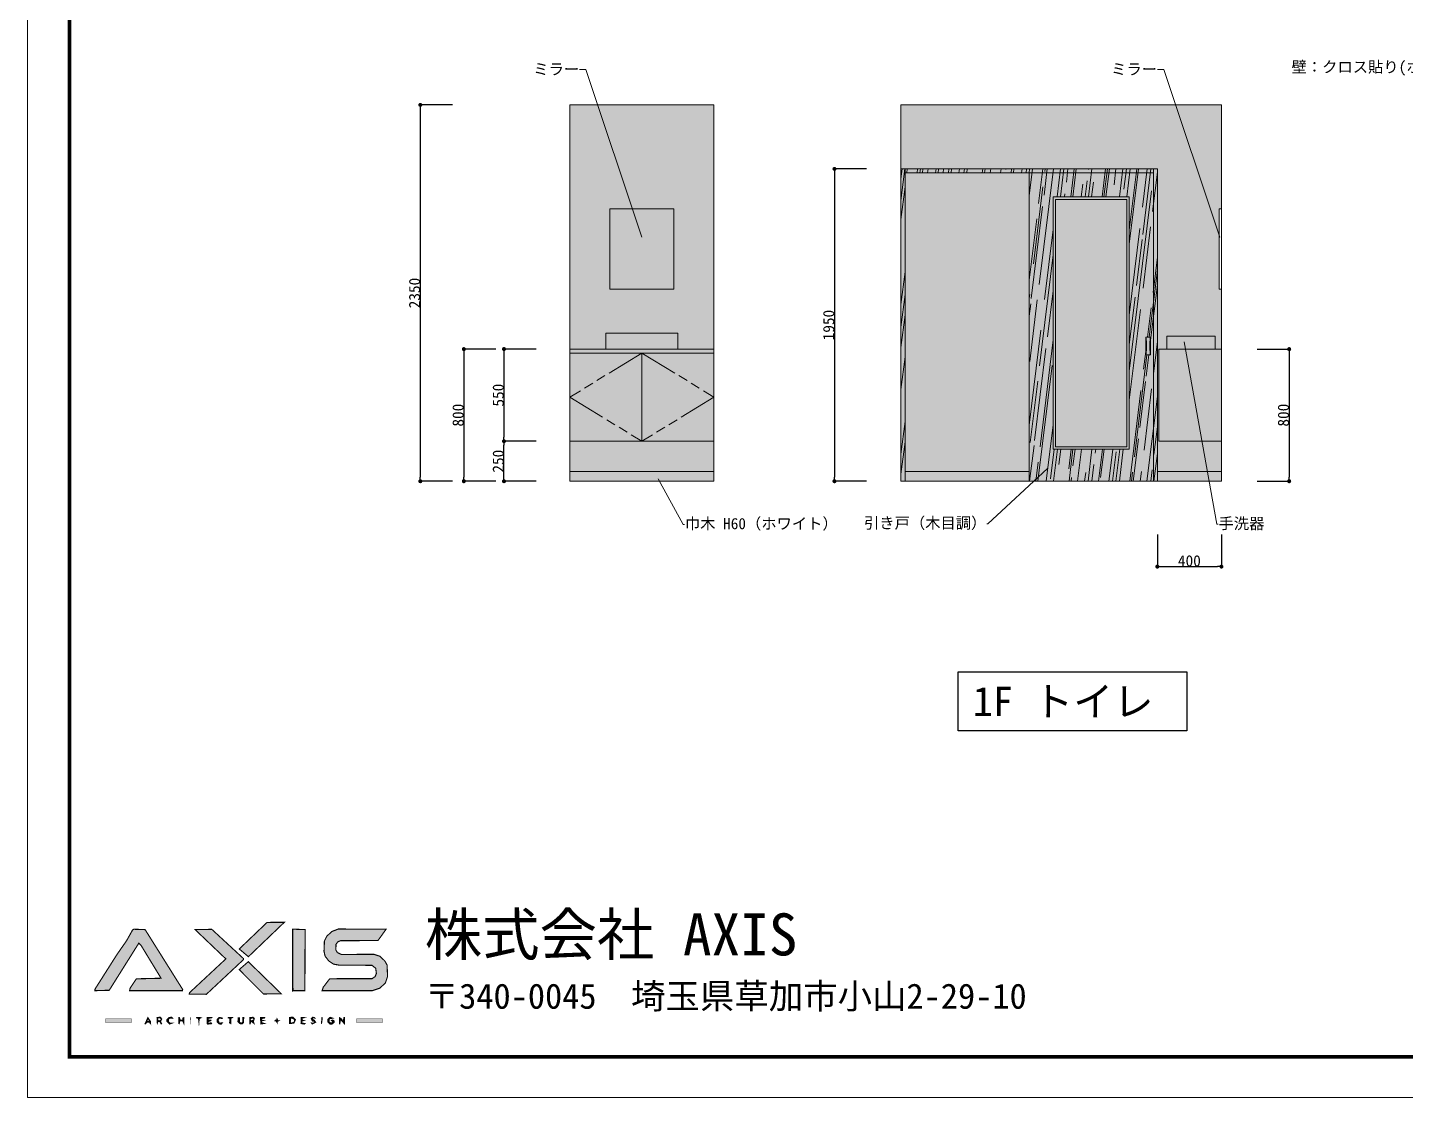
# Model space of a CAD drawing. Header units: millimetres. Extents: x -63086 to 83971, y -129912 to 13382.
# Drawn here: x 13391 to 21991, y -72671 to -65990 of the extents above; entities that cross this region are included whole.
import ezdxf
from ezdxf import colors
from ezdxf.entities.mleader import LeaderData, LeaderLine
from ezdxf.math import Vec2, Vec3

# ---------------------------------------------------------------- set-up
doc = ezdxf.new("R2010")
doc.units = ezdxf.units.MM
doc.linetypes.add('ACAD_ISO09W100', pattern=[45, 24, -3, 6, -3, 6, -3])
doc.layers.get('0').update_dxf_attribs({"lineweight": 0})
for name, color, linetype, lineweight in [('002寸法', 7, 'Continuous', 0), ('01用紙枠', 7, 'Continuous', 5), ('展開', 7, 'Continuous', 9), ('展開建具用', 250, 'Continuous', 9)]:
    doc.layers.add(name, color=color, linetype=linetype, lineweight=lineweight)
doc.layers.add('LOGO_DARK', color=7, linetype='Continuous', true_color=0x131b00)
doc.layers.add('LOGO_ORANGE', color=7, linetype='Continuous', true_color=0xdc6700)
doc.layers.add('文字', color=7, linetype='Continuous')
doc.styles.get("Standard").update_dxf_attribs({"font": 'MS Mincho.ttf'})
doc.styles.add('小岩', font='MS Mincho.ttf', dxfattribs={"height": 150})
doc.dimstyles.new('寸法', dxfattribs={"dimtxt": 70, "dimasz": 25, "dimexe": 1.5, "dimexo": 200, "dimtad": 1, "dimdec": 0, "dimtxsty": 'Standard', "dimblk": 'DOT', "dimcen": 2.5, "dimadec": 0, "dimazin": 0, "dimtfac": 1, "dimtdec": 0, "dimtmove": 0, "dimatfit": 3, "dimfxl": 200, "dimfxlon": 1, "dimarcsym": 0})

# ---------------------------------------------------------------- blocks, each defined once
blk = doc.blocks.new('_Dot')
at = {"color": 0, "linetype": 'ByBlock', "lineweight": -2}
blk.add_line((-0.5, 0), (-1, 0), dxfattribs=at)
at = {"color": 0, "linetype": 'ByBlock', "const_width": 0.5}
blk.add_lwpolyline([(-0.25, 0, 1), (0.25, 0, 1)], format="xyb", close=True, dxfattribs=at)
blk = doc.blocks.new('*D551')
at = {"layer": '002寸法', "color": 0, "lineweight": -2, "ltscale": 10, "transparency": 16777216}
for p, q in [((21064.9, -67998), (21266.4, -67998)), ((21264.9, -68023), (21264.9, -68798)), ((21064.9, -68823), (21266.4, -68823))]:
    blk.add_line(p, q, dxfattribs=at)
at = {"layer": 'Defpoints', "color": 0, "ltscale": 10, "transparency": 16777216}
for p in [(20842.1, -67998), (20842.1, -68823), (21264.9, -68823)]:
    blk.add_point(p, dxfattribs=at)
at = {"layer": '002寸法', "color": 0, "lineweight": -2, "ltscale": 10, "transparency": 16777216, "xscale": 25, "yscale": 25, "zscale": 25}
for p, rotation in [((21264.9, -67998), 90), ((21264.9, -68823), 270)]:
    blk.add_blockref('_Dot', p, dxfattribs=dict(at, rotation=rotation))
at = {"layer": '002寸法', "color": 0, "ltscale": 10, "transparency": 16777216, "insert": (21229.2, -68410.5), "char_height": 70, "attachment_point": 5, "rotation": 90}
blk.add_mtext('800', dxfattribs=at)
blk = doc.blocks.new('*D552')
at = {"layer": '002寸法', "color": 0, "lineweight": -2, "ltscale": 10, "transparency": 16777216}
for p, q in [((18626.8, -66873), (18425.3, -66873)), ((18426.8, -66898), (18426.8, -68798)), ((18626.8, -68823), (18425.3, -68823))]:
    blk.add_line(p, q, dxfattribs=at)
at = {"layer": 'Defpoints', "color": 0, "ltscale": 10, "transparency": 16777216}
for p in [(18842.1, -66873), (18426.8, -68823), (18867.1, -68823)]:
    blk.add_point(p, dxfattribs=at)
at = {"layer": '002寸法', "color": 0, "lineweight": -2, "ltscale": 10, "transparency": 16777216, "xscale": 25, "yscale": 25, "zscale": 25}
for p, rotation in [((18426.8, -66873), 90), ((18426.8, -68823), 270)]:
    blk.add_blockref('_Dot', p, dxfattribs=dict(at, rotation=rotation))
at = {"layer": '002寸法', "color": 0, "ltscale": 10, "transparency": 16777216, "insert": (18391.2, -67848), "char_height": 70, "attachment_point": 5, "rotation": 90}
blk.add_mtext('1950', dxfattribs=at)
blk = doc.blocks.new('*D553')
at = {"layer": '002寸法', "color": 0, "lineweight": -2, "ltscale": 10, "transparency": 16777216}
for p, q in [((16042, -66473), (15840.5, -66473)), ((15842, -66498), (15842, -68798)), ((16042, -68823), (15840.5, -68823))]:
    blk.add_line(p, q, dxfattribs=at)
at = {"layer": 'Defpoints', "color": 0, "ltscale": 10, "transparency": 16777216}
for p in [(16690.4, -66473), (15842, -68823), (16690.4, -68823)]:
    blk.add_point(p, dxfattribs=at)
at = {"layer": '002寸法', "color": 0, "lineweight": -2, "ltscale": 10, "transparency": 16777216, "xscale": 25, "yscale": 25, "zscale": 25}
for p, rotation in [((15842, -66473), 90), ((15842, -68823), 270)]:
    blk.add_blockref('_Dot', p, dxfattribs=dict(at, rotation=rotation))
at = {"layer": '002寸法', "color": 0, "ltscale": 10, "transparency": 16777216, "insert": (15806.4, -67648), "char_height": 70, "attachment_point": 5, "rotation": 90}
blk.add_mtext('2350', dxfattribs=at)
blk = doc.blocks.new('*D554')
at = {"layer": '002寸法', "color": 0, "lineweight": -2, "ltscale": 10, "transparency": 16777216}
for p, q in [((16564.2, -67998), (16362.7, -67998)), ((16364.2, -68023), (16364.2, -68548)), ((16564.2, -68573), (16362.7, -68573))]:
    blk.add_line(p, q, dxfattribs=at)
at = {"layer": 'Defpoints', "color": 0, "ltscale": 10, "transparency": 16777216}
for p in [(16775, -67998), (16364.2, -68573), (16775, -68573)]:
    blk.add_point(p, dxfattribs=at)
at = {"layer": '002寸法', "color": 0, "lineweight": -2, "ltscale": 10, "transparency": 16777216, "xscale": 25, "yscale": 25, "zscale": 25}
for p, rotation in [((16364.2, -67998), 90), ((16364.2, -68573), 270)]:
    blk.add_blockref('_Dot', p, dxfattribs=dict(at, rotation=rotation))
at = {"layer": '002寸法', "color": 0, "ltscale": 10, "transparency": 16777216, "insert": (16328.6, -68285.5), "char_height": 70, "attachment_point": 5, "rotation": 90}
blk.add_mtext('550', dxfattribs=at)
blk = doc.blocks.new('*D555')
at = {"layer": '002寸法', "color": 0, "lineweight": -2, "ltscale": 10, "transparency": 16777216}
for p, q in [((16564.2, -68573), (16362.7, -68573)), ((16364.2, -68798), (16364.2, -68598)), ((16564.2, -68823), (16362.7, -68823))]:
    blk.add_line(p, q, dxfattribs=at)
at = {"layer": 'Defpoints', "color": 0, "ltscale": 10, "transparency": 16777216}
for p in [(16364.2, -68573), (16775, -68573), (16775, -68823)]:
    blk.add_point(p, dxfattribs=at)
at = {"layer": '002寸法', "color": 0, "lineweight": -2, "ltscale": 10, "transparency": 16777216, "xscale": 25, "yscale": 25, "zscale": 25}
for p, rotation in [((16364.2, -68573), 90), ((16364.2, -68823), 270)]:
    blk.add_blockref('_Dot', p, dxfattribs=dict(at, rotation=rotation))
at = {"layer": '002寸法', "color": 0, "ltscale": 10, "transparency": 16777216, "insert": (16328.6, -68698), "char_height": 70, "attachment_point": 5, "rotation": 90}
blk.add_mtext('250', dxfattribs=at)
blk = doc.blocks.new('*D556')
at = {"layer": '002寸法', "color": 0, "lineweight": -2, "ltscale": 10, "transparency": 16777216}
for p, q in [((16313.6, -67998), (16112.1, -67998)), ((16113.6, -68023), (16113.6, -68798)), ((16313.6, -68823), (16112.1, -68823))]:
    blk.add_line(p, q, dxfattribs=at)
at = {"layer": 'Defpoints', "color": 0, "ltscale": 10, "transparency": 16777216}
for p in [(16775, -67998), (16113.6, -68823), (16775, -68823)]:
    blk.add_point(p, dxfattribs=at)
at = {"layer": '002寸法', "color": 0, "lineweight": -2, "ltscale": 10, "transparency": 16777216, "xscale": 25, "yscale": 25, "zscale": 25}
for p, rotation in [((16113.6, -67998), 90), ((16113.6, -68823), 270)]:
    blk.add_blockref('_Dot', p, dxfattribs=dict(at, rotation=rotation))
at = {"layer": '002寸法', "color": 0, "ltscale": 10, "transparency": 16777216, "insert": (16077.9, -68410.5), "char_height": 70, "attachment_point": 5, "rotation": 90}
blk.add_mtext('800', dxfattribs=at)
blk = doc.blocks.new('*D557')
at = {"layer": '002寸法', "color": 0, "lineweight": -2, "ltscale": 10, "transparency": 16777216}
for p, q in [((20442.1, -69156.1), (20442.1, -69357.6)), ((20842.1, -69156.1), (20842.1, -69357.6)), ((20467.1, -69356.1), (20817.1, -69356.1))]:
    blk.add_line(p, q, dxfattribs=at)
at = {"layer": 'Defpoints', "color": 0, "ltscale": 10, "transparency": 16777216}
for p in [(20442.1, -68823), (20842.1, -68823), (20842.1, -69356.1)]:
    blk.add_point(p, dxfattribs=at)
at = {"layer": '002寸法', "color": 0, "lineweight": -2, "ltscale": 10, "transparency": 16777216, "xscale": 25, "yscale": 25, "zscale": 25, "rotation": 180}
blk.add_blockref('_Dot', (20442.1, -69356.1), dxfattribs=at)
at = {"layer": '002寸法', "color": 0, "lineweight": -2, "ltscale": 10, "transparency": 16777216, "xscale": 25, "yscale": 25, "zscale": 25}
blk.add_blockref('_Dot', (20842.1, -69356.1), dxfattribs=at)
at = {"layer": '002寸法', "color": 0, "ltscale": 10, "transparency": 16777216, "insert": (20642.1, -69320.4), "char_height": 70, "attachment_point": 5}
blk.add_mtext('400', dxfattribs=at)

msp = doc.modelspace()

# ---------------------------------------------------------------- hatches: boundary and pattern name
at = {"ltscale": 10, "true_color": 0x9c5e31, "transparency": 33554541}
h = msp.add_hatch(dxfattribs=at)
h.set_pattern_fill('AR-RROOF', color=25, scale=3.8, angle=83)
h.set_pattern_definition([(83, (1252.19, 1136.71), (-69.92233, 222.52405), [1447.8, -193.04, 482.6, -96.52]), (83, (1219.93, 1270), (-139.17757, -80.156), [289.56, -31.8516, 579.12, -72.39]), (83, (1176.64, 1194.606), (-3.01966, 506.04398), [772.16, -135.128, 386.08, -96.52])])
h.paths.add_polyline_path([(20417.1077, -66897.9526), (19642.1077, -66897.9526), (19642.1077, -68822.9526), (20417.1077, -68822.9526)])
h.paths.add_polyline_path([(20267.1077, -68622.9526), (19792.1077, -68622.9526), (19792.1077, -67047.9526), (20267.1077, -67047.9526)], flags=16)
h.paths.add_polyline_path([(20252.1077, -68607.9526), (19807.1077, -68607.9526), (19807.1077, -67062.9526), (20252.1077, -67062.9526)], flags=0)
h.paths.add_polyline_path([(20369.74, -67922.855), (20399.74, -67922.855), (20399.74, -68032.855), (20369.74, -68032.855)], flags=16)
h.paths.add_polyline_path([(20417.1077, -66872.9526), (18867.1077, -66872.9526), (18867.1077, -66897.9526), (20417.1077, -66897.9526)])
h.paths.add_polyline_path([(20442.1077, -66872.9526), (20417.1077, -66872.9526), (20417.1077, -68822.9526), (20442.1077, -68822.9526)])
h.paths.add_polyline_path([(18867.1077, -66872.9526), (18842.1077, -66872.9526), (18842.1077, -68822.9526), (18867.1077, -68822.9526), (18867.1077, -68762.9526)])
at = {"layer": 'LOGO_DARK', "true_color": 0x131a00}
for points in [[(13810.7738, -72004.0002), (13900.2707, -72001.4968), (14084.8971, -71707.3462), (14099.2917, -71721.7409), (14223.8363, -71926.3946), (14069.2508, -71930.1497), (14030.448, -71988.9798), (14027.3187, -72004.0002), (14357.1429, -72004.0002), (14359.0204, -71997.1159), (14124.3258, -71622.8562), (14054.2304, -71620.3528), (14046.0943, -71624.7337), (14009.169, -71691.0741), (13947.8355, -71779.3193), (13811.3997, -71994.6125)], [(14540.5176, -71620.9786), (14436.6261, -71622.8562), (14628.1369, -71805.6051), (14400.9525, -72017.1431), (14400.3267, -72025.2792), (14506.7216, -72026.5309), (14738.287, -71809.986), (14737.6611, -71803.1017)], [(15044.9546, -71619.7269), (15044.9546, -72002.1227), (15048.0839, -71997.1159), (15048.7097, -72004.0002), (15121.3086, -72004.0002), (15123.1861, -71622.8562)], [(15258.3702, -71663.5366), (15243.3498, -71694.2033), (15240.8464, -71758.0403), (15247.7307, -71788.707), (15271.5131, -71819.3738), (15300.3023, -71838.1494), (15334.0984, -71844.4079), (15540.0038, -71845.6596), (15563.7862, -71864.4352), (15567.5413, -71896.9795), (15560.0311, -71915.7551), (15541.2555, -71928.898), (15276.5199, -71929.5238), (15235.8395, -71982.7213), (15228.9552, -72004.0002), (15542.5072, -72004.0002), (15588.8203, -71988.3539), (15623.868, -71956.4355), (15637.6367, -71915.1292), (15634.5075, -71843.7821), (15620.1129, -71818.1221), (15588.8203, -71788.707), (15551.2691, -71776.8159), (15349.7447, -71778.0676), (15324.0847, -71766.1764), (15314.6969, -71749.2784), (15315.9486, -71713.6048), (15327.214, -71699.2102), (15344.7379, -71691.6999), (15577.5549, -71691.0741), (15628.249, -71620.3528), (15330.3432, -71619.1011), (15290.9146, -71634.1215)], [(14291.4284, -72168.5994), (14274.5304, -72169.8511), (14259.5099, -72184.8716), (14259.5099, -72196.7628), (14276.4079, -72214.2866), (14298.9386, -72205.5247), (14279.5372, -72206.1505), (14270.7753, -72195.5111), (14271.4011, -72183.6199), (14279.5372, -72176.1096), (14298.3128, -72177.9872)], [(14333.9863, -72169.8511), (14333.3605, -72211.1574), (14338.3673, -72211.7832), (14342.1224, -72194.2594), (14357.7687, -72193.6335), (14366.5307, -72213.0349), (14367.7824, -72170.477), (14358.3946, -72174.2321), (14358.3946, -72186.7491), (14344.6258, -72187.375), (14339.619, -72171.1028)], [(14405.9594, -72169.2253), (14407.2111, -72213.0349), (14410.3403, -72172.3545)], [(14444.7622, -72169.2253), (14443.5105, -72174.8579), (14456.0276, -72177.9872), (14460.4085, -72214.2866), (14462.9119, -72180.4906), (14477.9324, -72171.7287)], [(14510.4767, -72169.8511), (14509.225, -72209.9057), (14514.8577, -72214.2866), (14541.1435, -72211.1574), (14536.7625, -72202.3954), (14521.742, -72206.1505), (14516.1094, -72198.6403), (14537.3884, -72192.3818), (14535.5108, -72187.375), (14520.4903, -72187.375), (14518.6128, -72177.3613), (14541.1435, -72174.8579), (14543.021, -72169.8511)], [(14586.2048, -72169.2253), (14573.0619, -72181.7423), (14573.0619, -72199.2662), (14586.2048, -72213.0349), (14600.5994, -72214.2866), (14609.3614, -72203.0213), (14588.7082, -72205.5247), (14579.9463, -72186.7491), (14589.3341, -72176.1096), (14605.6063, -72179.8648), (14608.7355, -72174.2321)], [(14642.5315, -72169.2253), (14640.654, -72174.8579), (14651.9193, -72177.3613), (14650.0418, -72206.1505), (14660.6813, -72212.4091), (14661.933, -72176.7355), (14673.1983, -72171.1028)], [(14703.2392, -72171.7287), (14702.6134, -72199.2662), (14717.6338, -72212.4091), (14730.7767, -72212.4091), (14740.1645, -72203.0213), (14740.7904, -72171.1028), (14733.906, -72171.1028), (14733.906, -72198.0145), (14726.3958, -72205.5247), (14714.5046, -72201.1437), (14715.1304, -72172.9804)], [(14872.8452, -72169.8511), (14843.4301, -72170.477), (14844.6818, -72213.6608), (14875.9745, -72209.2798), (14850.3145, -72201.1437), (14853.4438, -72193.6335), (14871.5935, -72189.8784), (14855.3213, -72187.375), (14849.6887, -72179.8648), (14870.3418, -72176.1096)], [(15097.5262, -72169.2253), (15095.6486, -72210.5315), (15118.8052, -72214.2866), (15125.0637, -72207.4023), (15105.0364, -72205.5247), (15104.4106, -72194.8852), (15122.5603, -72189.2525), (15106.2881, -72187.375), (15104.4106, -72177.3613), (15127.5671, -72171.7287)], [(15180.1387, -72169.2253), (15168.2475, -72168.5994), (15158.8597, -72177.9872), (15167.6216, -72194.8852), (15180.1387, -72196.7628), (15175.7577, -72206.1505), (15159.4856, -72203.6471), (15166.9958, -72214.2866), (15190.7782, -72201.7696), (15182.0162, -72187.375), (15169.4992, -72181.7423), (15171.3768, -72175.4838), (15187.6489, -72176.7355)], [(15225.2001, -72169.2253), (15222.6966, -72208.654), (15227.7035, -72212.4091), (15233.3361, -72172.3545)], [(15278.3975, -72169.2253), (15264.0029, -72181.7423), (15264.0029, -72199.2662), (15277.7717, -72213.6608), (15290.9146, -72214.2866), (15305.3092, -72201.7696), (15304.6833, -72191.7559), (15294.0438, -72185.4974), (15284.0302, -72191.1301), (15293.418, -72196.1369), (15290.2887, -72205.5247), (15275.2682, -72201.1437), (15274.0165, -72180.4906), (15299.0506, -72176.1096)], [(15335.3501, -72169.8511), (15335.9759, -72213.0349), (15340.3569, -72213.0349), (15344.7379, -72186.7491), (15369.1461, -72213.6608), (15371.0236, -72170.477), (15364.1393, -72171.1028), (15359.7583, -72194.8852), (15350.3705, -72178.613)]]:
    msp.add_hatch(color=88, dxfattribs=at).paths.add_polyline_path(points)
h = msp.add_hatch(color=88, dxfattribs=at)
h.paths.add_polyline_path([(14141.2238, -72169.2253), (14122.4483, -72211.1574), (14127.4551, -72213.0349), (14135.5912, -72201.1437), (14149.3599, -72201.1437), (14159.9994, -72214.2866), (14158.1218, -72194.2594)])
h.paths.add_polyline_path([(14141.8497, -72181.7423), (14148.1082, -72188.6267), (14144.9789, -72195.5111), (14138.0946, -72193.0076)])
h = msp.add_hatch(color=88, dxfattribs=at)
h.paths.add_polyline_path([(14220.0812, -72167.3477), (14196.9247, -72171.1028), (14199.4281, -72214.2866), (14205.0608, -72198.0145), (14214.4486, -72198.0145), (14223.8363, -72213.6608), (14229.469, -72211.1574), (14221.9588, -72196.7628), (14230.0949, -72180.4906)])
h.paths.add_polyline_path([(14203.1832, -72181.7423), (14207.5642, -72175.4838), (14217.5778, -72176.1096), (14223.2105, -72184.8716), (14210.0676, -72191.1301)])
h = msp.add_hatch(color=88, dxfattribs=at)
h.paths.add_polyline_path([(14775.8381, -72169.8511), (14776.4639, -72213.0349), (14781.4708, -72213.0349), (14785.2259, -72196.7628), (14807.7566, -72213.6608), (14801.498, -72198.6403), (14807.7566, -72176.1096), (14798.9946, -72168.5994)])
h.paths.add_polyline_path([(14781.4708, -72181.1165), (14795.2395, -72175.4838), (14802.1239, -72184.8716), (14785.8517, -72189.8784)])
h = msp.add_hatch(color=88, dxfattribs=at)
h.paths.add_polyline_path([(15024.9273, -72169.8511), (15023.6756, -72210.5315), (15053.7165, -72208.0281), (15064.356, -72184.2457), (15047.458, -72168.5994)])
h.paths.add_polyline_path([(15035.5668, -72175.4838), (15053.7165, -72184.2457), (15053.7165, -72198.0145), (15035.5668, -72205.5247), (15032.4375, -72197.3886)])
at = {"layer": 'LOGO_ORANGE', "true_color": 0xdd6700}
for points in [[(14993.0088, -71577.169), (14885.3622, -71577.7948), (14712.0012, -71743.6457), (14768.9537, -71791.8363)], [(14711.3753, -71872.5713), (14862.8316, -72024.6534), (14974.2333, -72023.4017), (14768.3279, -71823.1289)], [(13877.74, -72179.8648), (14039.2099, -72179.8648), (14039.2099, -72202.3954), (13877.74, -72202.3954)], [(14947.3216, -72175.4838), (14943.5665, -72187.375), (14935.4304, -72186.7491), (14932.3012, -72193.0076), (14942.3148, -72195.5111), (14949.825, -72209.9057), (14951.0767, -72196.7628), (14964.2196, -72191.1301), (14953.5801, -72189.2525)], [(15443.6225, -72179.8648), (15605.0924, -72179.8648), (15605.0924, -72202.3954), (15443.6225, -72202.3954)]]:
    msp.add_hatch(color=32, dxfattribs=at).paths.add_polyline_path(points)
at = {"layer": '展開', "ltscale": 10, "true_color": 0xfffefa}
h = msp.add_hatch(color=7, dxfattribs=at)
h.dxf.hatch_style = 1
h.paths.add_polyline_path([(17674.9561, -66472.9526), (16774.9561, -66472.9526), (16774.9561, -67122.9526), (16774.9561, -67997.9526), (16999.9561, -67997.9526), (16999.9561, -67897.9526), (17449.9561, -67897.9526), (17449.9561, -67997.9526), (17674.9561, -67997.9526)])
h.paths.add_polyline_path([(17424.9561, -67122.9526), (17424.9561, -67622.9526), (17224.9561, -67622.9526), (17024.9561, -67622.9526), (17024.9561, -67122.9526)], flags=16)
h = msp.add_hatch(color=7, dxfattribs=at)
h.dxf.hatch_style = 1
h.paths.add_polyline_path([(20842.1077, -66472.9526), (18842.1077, -66472.9526), (18842.1077, -66872.9526), (20442.1077, -66872.9526), (20442.1077, -68762.9526), (20842.1077, -68762.9526), (20842.1077, -68572.9526), (20452.1077, -68572.9526), (20452.1077, -67997.9526), (20502.1077, -67997.9526), (20502.1077, -67917.9526), (20802.1077, -67917.9526), (20802.1077, -67997.9526), (20842.1077, -67997.9526), (20842.1077, -67622.9526), (20827.1077, -67622.9526), (20827.1077, -67122.9526), (20842.1077, -67122.9526)])
at = {"layer": '展開', "ltscale": 10, "true_color": 0xf0c089, "transparency": 33554607}
h = msp.add_hatch(color=31, dxfattribs=at)
h.dxf.hatch_style = 1
h.paths.add_polyline_path([(18867.1077, -66872.9526), (18842.1077, -66872.9526), (18842.1077, -68822.9526), (18867.1077, -68822.9526)])
h = msp.add_hatch(color=31, dxfattribs=at)
h.dxf.hatch_style = 1
h.paths.add_polyline_path([(20417.1077, -66872.9526), (18867.1077, -66872.9526), (18867.1077, -66897.9526), (20417.1077, -66897.9526)])
at = {"layer": '展開', "ltscale": 10, "true_color": 0xfffefa}
h = msp.add_hatch(color=7, dxfattribs=at)
h.dxf.hatch_style = 1
h.paths.add_polyline_path([(19642.1077, -66897.9526), (18867.1077, -66897.9526), (18867.1077, -68762.9526), (19642.1077, -68762.9526)], flags=17)
at = {"layer": '展開', "ltscale": 10, "true_color": 0xf0c089, "transparency": 33554607}
h = msp.add_hatch(color=31, dxfattribs=at)
h.dxf.hatch_style = 1
h.paths.add_polyline_path([(20252.1077, -67062.9526), (19807.1077, -67062.9526), (19807.1077, -68607.9526), (20252.1077, -68607.9526)], flags=0)
h.paths.add_polyline_path([(20417.1077, -66897.9526), (19642.1077, -66897.9526), (19642.1077, -68822.9526), (20417.1077, -68822.9526)])
h.paths.add_polyline_path([(20267.1077, -68622.9526), (19792.1077, -68622.9526), (19792.1077, -67047.9526), (20267.1077, -67047.9526)], flags=16)
h.paths.add_polyline_path([(20252.1077, -68607.9526), (19807.1077, -68607.9526), (19807.1077, -67062.9526), (20252.1077, -67062.9526)], flags=0)
h.paths.add_polyline_path([(20369.74, -67922.855), (20399.74, -67922.855), (20399.74, -68032.855), (20369.74, -68032.855)], flags=16)
h = msp.add_hatch(color=31, dxfattribs=at)
h.dxf.hatch_style = 1
h.paths.add_polyline_path([(20442.1077, -66872.9526), (20417.1077, -66872.9526), (20417.1077, -68822.9526), (20442.1077, -68822.9526)])
at = {"layer": '展開', "ltscale": 10, "true_color": 0xe89e4a, "transparency": 33554607}
h = msp.add_hatch(color=33, dxfattribs=at)
h.dxf.hatch_style = 1
h.paths.add_polyline_path([(20267.1077, -67047.9526), (19792.1077, -67047.9526), (19792.1077, -68622.9526), (20267.1077, -68622.9526)])
h.paths.add_polyline_path([(20252.1077, -68607.9526), (19807.1077, -68607.9526), (19807.1077, -67062.9526), (20252.1077, -67062.9526)], flags=16)
at = {"layer": '展開', "ltscale": 10}
h = msp.add_hatch(color=256, dxfattribs=at)
h.dxf.hatch_style = 1
h.set_gradient(color1=(122, 175, 223), name='CYLINDER')
h.paths.add_polyline_path([(20252.1077, -67062.9526), (19807.1077, -67062.9526), (19807.1077, -68607.9526), (20252.1077, -68607.9526)], flags=17)
at = {"layer": '展開', "ltscale": 10, "true_color": 0xffffff}
h = msp.add_hatch(color=7, dxfattribs=at)
h.dxf.hatch_style = 1
h.paths.add_polyline_path([(17449.9561, -67897.9526), (16999.9561, -67897.9526), (16999.9561, -67997.9526), (17449.9561, -67997.9526)])
at = {"layer": '展開', "ltscale": 10, "true_color": 0xe69941, "transparency": 33554607}
h = msp.add_hatch(color=33, dxfattribs=at)
h.dxf.hatch_style = 1
edge = h.paths.add_edge_path()
edge.add_ellipse((20369.74, -67977.855), major_axis=(0, 55), ratio=0.077210585, start_angle=180, end_angle=360)
edge.add_line((20369.74, -67922.855), (20399.74, -67922.855))
edge.add_ellipse((20399.74, -67977.855), major_axis=(0, 55), ratio=0.077210585, start_angle=0, end_angle=180)
edge.add_line((20399.74, -68032.855), (20369.74, -68032.855))
at = {"layer": '展開', "ltscale": 10, "true_color": 0x905613, "transparency": 33554607}
h = msp.add_hatch(color=34, dxfattribs=at)
h.dxf.hatch_style = 1
edge = h.paths.add_edge_path()
edge.add_ellipse((20399.74, -67977.855), major_axis=(0, 55), ratio=0.077210585, start_angle=0, end_angle=180, ccw=False)
edge.add_line((20399.74, -67922.855), (20399.74, -68032.855))
edge = h.paths.add_edge_path()
edge.add_ellipse((20369.74, -67977.855), major_axis=(0, 55), ratio=0.077210585, start_angle=180, end_angle=360, ccw=False)
edge.add_line((20369.74, -68032.855), (20369.74, -67922.855))
at = {"layer": '展開', "ltscale": 10, "true_color": 0xffffff}
h = msp.add_hatch(color=7, dxfattribs=at)
h.dxf.hatch_style = 1
h.paths.add_polyline_path([(20802.1077, -67917.9526), (20502.1077, -67917.9526), (20502.1077, -67997.9526), (20802.1077, -67997.9526)])
h = msp.add_hatch(color=7, dxfattribs=at)
h.dxf.hatch_style = 1
h.paths.add_polyline_path([(17674.9561, -67997.9526), (17449.9561, -67997.9526), (16999.9561, -67997.9526), (16774.9561, -67997.9526), (16774.9561, -68022.9526), (17674.9561, -68022.9526)])
at = {"layer": '展開', "ltscale": 10, "true_color": 0xfffdf5}
h = msp.add_hatch(color=7, dxfattribs=at)
h.dxf.hatch_style = 1
h.paths.add_polyline_path([(17224.9561, -68022.9526), (16774.9561, -68022.9526), (16774.9561, -68297.9526)], flags=17)
h = msp.add_hatch(color=7, dxfattribs=at)
h.dxf.hatch_style = 1
h.paths.add_polyline_path([(17224.9561, -68022.9526), (16774.9561, -68297.9526), (17224.9561, -68572.9526)])
h = msp.add_hatch(color=7, dxfattribs=at)
h.dxf.hatch_style = 1
h.paths.add_polyline_path([(17674.9561, -68022.9526), (17224.9561, -68022.9526), (17674.9561, -68297.9526)], flags=17)
h = msp.add_hatch(color=7, dxfattribs=at)
h.dxf.hatch_style = 1
h.paths.add_polyline_path([(17674.9561, -68297.9526), (17224.9561, -68022.9526), (17224.9561, -68572.9526)])
h = msp.add_hatch(color=7, dxfattribs=at)
h.dxf.hatch_style = 1
h.paths.add_polyline_path([(20842.1077, -67997.9526), (20452.1077, -67997.9526), (20452.1077, -68572.9526), (20842.1077, -68572.9526)])
h = msp.add_hatch(color=7, dxfattribs=at)
h.dxf.hatch_style = 1
h.paths.add_polyline_path([(16774.9561, -68297.9526), (16774.9561, -68572.9526), (17224.9561, -68572.9526)], flags=17)
h = msp.add_hatch(color=7, dxfattribs=at)
h.dxf.hatch_style = 1
h.paths.add_polyline_path([(17674.9561, -68297.9526), (17224.9561, -68572.9526), (17674.9561, -68572.9526)], flags=17)
h = msp.add_hatch(color=7, dxfattribs=at)
h.dxf.hatch_style = 1
h.paths.add_polyline_path([(17674.9561, -68572.9526), (17224.9561, -68572.9526), (16774.9561, -68572.9526), (16774.9561, -68762.9526), (17674.9561, -68762.9526)])
at = {"layer": '展開', "ltscale": 10, "true_color": 0xffffff}
h = msp.add_hatch(color=7, dxfattribs=at)
h.dxf.hatch_style = 1
h.paths.add_polyline_path([(17674.9561, -68762.9526), (16774.9561, -68762.9526), (16774.9561, -68822.9526), (17674.9561, -68822.9526)])
h = msp.add_hatch(color=7, dxfattribs=at)
h.dxf.hatch_style = 1
h.paths.add_polyline_path([(19642.1077, -68762.9526), (18867.1077, -68762.9526), (18867.1077, -68822.9526), (19642.1077, -68822.9526)])
h.paths.add_polyline_path([(20842.1077, -68762.9526), (20442.1077, -68762.9526), (20442.1077, -68822.9526), (20842.1077, -68822.9526)])
at = {"layer": '展開建具用', "ltscale": 10, "transparency": 33554687}
h = msp.add_hatch(color=256, dxfattribs=at)
h.dxf.hatch_style = 1
h.set_gradient(color1=(199, 200, 202), name='CYLINDER')
h.paths.add_polyline_path([(17424.9561, -67122.9526), (17024.9561, -67122.9526), (17024.9561, -67622.9526), (17224.9561, -67622.9526), (17424.9561, -67622.9526)])
at = {"layer": '展開建具用', "ltscale": 10, "true_color": 0x636466, "transparency": 33554687}
h = msp.add_hatch(dxfattribs=at)
h.set_pattern_fill('ANSI31', color=251, scale=20, angle=45)
h.set_pattern_definition([(90, (1252.19, 1136.71), (-63.5, 0), [])])
h.paths.add_polyline_path([(20842.1077, -67122.9526), (20827.1077, -67122.9526), (20827.1077, -67622.9526), (20842.1077, -67622.9526)])

# ---------------------------------------------------------------- linework, layer by layer
at = {"layer": '01用紙枠'}
msp.add_lwpolyline([(13390.554, -59309.658), (13390.554, -72670.7509), (32285.0288, -72670.7509), (32285.0288, -59309.658)], close=True, dxfattribs=at)
msp.add_lwpolyline([(13390.554, -59309.658), (13390.554, -72670.7509), (32285.0288, -72670.7509), (32285.0288, -59309.658)], close=True, dxfattribs=at)
at = {"layer": '01用紙枠', "const_width": 22.4934}
msp.add_lwpolyline([(13653.0698, -72417.6248), (32022.513, -72417.6248), (32022.513, -59562.7841), (13653.0698, -59562.7841)], close=True, dxfattribs=at)
msp.add_lwpolyline([(13653.0698, -72417.6248), (32022.513, -72417.6248), (32022.513, -59562.7841), (13653.0698, -59562.7841)], close=True, dxfattribs=at)
msp.add_lwpolyline([(13653.0698, -72417.6248), (32022.513, -72417.6248), (32022.513, -59562.7841), (13653.0698, -59562.7841)], close=True, dxfattribs=at)
at = {"layer": '01用紙枠', "lineweight": 5, "const_width": 22.4934}
msp.add_lwpolyline([(13653.0698, -72417.6248), (32022.513, -72417.6248), (32022.513, -59562.7841), (13653.0698, -59562.7841)], close=True, dxfattribs=at)
msp.add_lwpolyline([(13653.0698, -72417.6248), (32022.513, -72417.6248), (32022.513, -59562.7841), (13653.0698, -59562.7841)], close=True, dxfattribs=at)
at = {"layer": 'LOGO_DARK', "color": 88, "true_color": 0x131a00}
for points, const_width in [([(13810.7738, -72004.0002), (13900.2707, -72001.4968), (14084.8971, -71707.3462), (14099.2917, -71721.7409), (14223.8363, -71926.3946), (14069.2508, -71930.1497), (14030.448, -71988.9798), (14027.3187, -72004.0002), (14357.1429, -72004.0002), (14359.0204, -71997.1159), (14124.3258, -71622.8562), (14054.2304, -71620.3528), (14046.0943, -71624.7337), (14009.169, -71691.0741), (13947.8355, -71779.3193), (13811.3997, -71994.6125)], 7.0095), ([(14540.5176, -71620.9786), (14436.6261, -71622.8562), (14628.1369, -71805.6051), (14400.9525, -72017.1431), (14400.3267, -72025.2792), (14506.7216, -72026.5309), (14738.287, -71809.986), (14737.6611, -71803.1017)], 7.0095), ([(15044.9546, -71619.7269), (15044.9546, -72002.1227), (15048.0839, -71997.1159), (15048.7097, -72004.0002), (15121.3086, -72004.0002), (15123.1861, -71622.8562)], 7.0095), ([(15258.3702, -71663.5366), (15243.3498, -71694.2033), (15240.8464, -71758.0403), (15247.7307, -71788.707), (15271.5131, -71819.3738), (15300.3023, -71838.1494), (15334.0984, -71844.4079), (15540.0038, -71845.6596), (15563.7862, -71864.4352), (15567.5413, -71896.9795), (15560.0311, -71915.7551), (15541.2555, -71928.898), (15276.5199, -71929.5238), (15235.8395, -71982.7213), (15228.9552, -72004.0002), (15542.5072, -72004.0002), (15588.8203, -71988.3539), (15623.868, -71956.4355), (15637.6367, -71915.1292), (15634.5075, -71843.7821), (15620.1129, -71818.1221), (15588.8203, -71788.707), (15551.2691, -71776.8159), (15349.7447, -71778.0676), (15324.0847, -71766.1764), (15314.6969, -71749.2784), (15315.9486, -71713.6048), (15327.214, -71699.2102), (15344.7379, -71691.6999), (15577.5549, -71691.0741), (15628.249, -71620.3528), (15330.3432, -71619.1011), (15290.9146, -71634.1215)], 7.0095), ([(14141.2238, -72169.2253), (14122.4483, -72211.1574), (14127.4551, -72213.0349), (14135.5912, -72201.1437), (14149.3599, -72201.1437), (14159.9994, -72214.2866), (14158.1218, -72194.2594)], 3.7551), ([(14141.8497, -72181.7423), (14148.1082, -72188.6267), (14144.9789, -72195.5111), (14138.0946, -72193.0076)], 1.8776), ([(14220.0812, -72167.3477), (14196.9247, -72171.1028), (14199.4281, -72214.2866), (14205.0608, -72198.0145), (14214.4486, -72198.0145), (14223.8363, -72213.6608), (14229.469, -72211.1574), (14221.9588, -72196.7628), (14230.0949, -72180.4906)], 3.317), ([(14203.1832, -72181.7423), (14207.5642, -72175.4838), (14217.5778, -72176.1096), (14223.2105, -72184.8716), (14210.0676, -72191.1301)], 1.6585), ([(14291.4284, -72168.5994), (14274.5304, -72169.8511), (14259.5099, -72184.8716), (14259.5099, -72196.7628), (14276.4079, -72214.2866), (14298.9386, -72205.5247), (14279.5372, -72206.1505), (14270.7753, -72195.5111), (14271.4011, -72183.6199), (14279.5372, -72176.1096), (14298.3128, -72177.9872)], 3.9429), ([(14333.9863, -72169.8511), (14333.3605, -72211.1574), (14338.3673, -72211.7832), (14342.1224, -72194.2594), (14357.7687, -72193.6335), (14366.5307, -72213.0349), (14367.7824, -72170.477), (14358.3946, -72174.2321), (14358.3946, -72186.7491), (14344.6258, -72187.375), (14339.619, -72171.1028)], 3.4422), ([(14405.9594, -72169.2253), (14407.2111, -72213.0349), (14410.3403, -72172.3545)], 0.8411), ([(14444.7622, -72169.2253), (14443.5105, -72174.8579), (14456.0276, -72177.9872), (14460.4085, -72214.2866), (14462.9119, -72180.4906), (14477.9324, -72171.7287)], 3.4422), ([(14510.4767, -72169.8511), (14509.225, -72209.9057), (14514.8577, -72214.2866), (14541.1435, -72211.1574), (14536.7625, -72202.3954), (14521.742, -72206.1505), (14516.1094, -72198.6403), (14537.3884, -72192.3818), (14535.5108, -72187.375), (14520.4903, -72187.375), (14518.6128, -72177.3613), (14541.1435, -72174.8579), (14543.021, -72169.8511)], 3.3796), ([(14586.2048, -72169.2253), (14573.0619, -72181.7423), (14573.0619, -72199.2662), (14586.2048, -72213.0349), (14600.5994, -72214.2866), (14609.3614, -72203.0213), (14588.7082, -72205.5247), (14579.9463, -72186.7491), (14589.3341, -72176.1096), (14605.6063, -72179.8648), (14608.7355, -72174.2321)], 3.6299), ([(14642.5315, -72169.2253), (14640.654, -72174.8579), (14651.9193, -72177.3613), (14650.0418, -72206.1505), (14660.6813, -72212.4091), (14661.933, -72176.7355), (14673.1983, -72171.1028)], 3.2544), ([(14703.2392, -72171.7287), (14702.6134, -72199.2662), (14717.6338, -72212.4091), (14730.7767, -72212.4091), (14740.1645, -72203.0213), (14740.7904, -72171.1028), (14733.906, -72171.1028), (14733.906, -72198.0145), (14726.3958, -72205.5247), (14714.5046, -72201.1437), (14715.1304, -72172.9804)], 3.8177), ([(14775.8381, -72169.8511), (14776.4639, -72213.0349), (14781.4708, -72213.0349), (14785.2259, -72196.7628), (14807.7566, -72213.6608), (14801.498, -72198.6403), (14807.7566, -72176.1096), (14798.9946, -72168.5994)], 3.1918), ([(14781.4708, -72181.1165), (14795.2395, -72175.4838), (14802.1239, -72184.8716), (14785.8517, -72189.8784)], 1.5959), ([(14872.8452, -72169.8511), (14843.4301, -72170.477), (14844.6818, -72213.6608), (14875.9745, -72209.2798), (14850.3145, -72201.1437), (14853.4438, -72193.6335), (14871.5935, -72189.8784), (14855.3213, -72187.375), (14849.6887, -72179.8648), (14870.3418, -72176.1096)], 3.2544), ([(15024.9273, -72169.8511), (15023.6756, -72210.5315), (15053.7165, -72208.0281), (15064.356, -72184.2457), (15047.458, -72168.5994)], 4.068), ([(15035.5668, -72175.4838), (15053.7165, -72184.2457), (15053.7165, -72198.0145), (15035.5668, -72205.5247), (15032.4375, -72197.3886)], 2.034), ([(15097.5262, -72169.2253), (15095.6486, -72210.5315), (15118.8052, -72214.2866), (15125.0637, -72207.4023), (15105.0364, -72205.5247), (15104.4106, -72194.8852), (15122.5603, -72189.2525), (15106.2881, -72187.375), (15104.4106, -72177.3613), (15127.5671, -72171.7287)], 3.1918), ([(15180.1387, -72169.2253), (15168.2475, -72168.5994), (15158.8597, -72177.9872), (15167.6216, -72194.8852), (15180.1387, -72196.7628), (15175.7577, -72206.1505), (15159.4856, -72203.6471), (15166.9958, -72214.2866), (15190.7782, -72201.7696), (15182.0162, -72187.375), (15169.4992, -72181.7423), (15171.3768, -72175.4838), (15187.6489, -72176.7355)], 3.1918), ([(15225.2001, -72169.2253), (15222.6966, -72208.654), (15227.7035, -72212.4091), (15233.3361, -72172.3545)], 1.0639), ([(15278.3975, -72169.2253), (15264.0029, -72181.7423), (15264.0029, -72199.2662), (15277.7717, -72213.6608), (15290.9146, -72214.2866), (15305.3092, -72201.7696), (15304.6833, -72191.7559), (15294.0438, -72185.4974), (15284.0302, -72191.1301), (15293.418, -72196.1369), (15290.2887, -72205.5247), (15275.2682, -72201.1437), (15274.0165, -72180.4906), (15299.0506, -72176.1096)], 4.1306), ([(15335.3501, -72169.8511), (15335.9759, -72213.0349), (15340.3569, -72213.0349), (15344.7379, -72186.7491), (15369.1461, -72213.6608), (15371.0236, -72170.477), (15364.1393, -72171.1028), (15359.7583, -72194.8852), (15350.3705, -72178.613)], 3.5674)]:
    msp.add_lwpolyline(points, close=True, dxfattribs=dict(at, const_width=const_width))
at = {"layer": 'LOGO_ORANGE', "color": 32, "true_color": 0xdd6700}
for points, const_width in [([(14993.0088, -71577.169), (14885.3622, -71577.7948), (14712.0012, -71743.6457), (14768.9537, -71791.8363)], 7.0095), ([(14711.3753, -71872.5713), (14862.8316, -72024.6534), (14974.2333, -72023.4017), (14768.3279, -71823.1289)], 7.0095), ([(13877.74, -72179.8648), (14039.2099, -72179.8648), (14039.2099, -72202.3954), (13877.74, -72202.3954)], 2.2531), ([(14947.3216, -72175.4838), (14943.5665, -72187.375), (14935.4304, -72186.7491), (14932.3012, -72193.0076), (14942.3148, -72195.5111), (14949.825, -72209.9057), (14951.0767, -72196.7628), (14964.2196, -72191.1301), (14953.5801, -72189.2525)], 3.1918), ([(15443.6225, -72179.8648), (15605.0924, -72179.8648), (15605.0924, -72202.3954), (15443.6225, -72202.3954)], 2.2531)]:
    msp.add_lwpolyline(points, close=True, dxfattribs=dict(at, const_width=const_width))
at = {"layer": '展開建具用', "ltscale": 10}
for p, q in [((16774.9561, -66472.9526), (16774.9561, -68822.9526)), ((16774.9561, -66472.9526), (17674.9561, -66472.9526)), ((16774.9561, -66472.9526), (16774.9561, -67122.9526)), ((17674.9561, -68822.9526), (17674.9561, -66472.9526)), ((18842.1077, -68822.9526), (18842.1077, -66472.9526)), ((18842.1077, -66472.9526), (20842.1077, -66472.9526)), ((20842.1077, -68822.9526), (20842.1077, -66472.9526)), ((20842.1077, -66472.9526), (20842.1077, -66472.9526)), ((18842.1077, -68822.9526), (18842.1077, -66872.9526)), ((18842.1077, -66872.9526), (20442.1077, -66872.9526)), ((18867.1077, -68822.9526), (18867.1077, -66872.9526)), ((18867.1077, -66897.9526), (20417.1077, -66897.9526)), ((19642.1077, -66897.9526), (19642.1077, -68822.9526)), ((20417.1077, -66872.9526), (20417.1077, -68822.9526)), ((20442.1077, -66872.9526), (20442.1077, -68822.9526)), ((19792.1077, -67047.9526), (19792.1077, -68622.9526)), ((19792.1077, -67047.9526), (20267.1077, -67047.9526)), ((19807.1077, -67062.9526), (20252.1077, -67062.9526)), ((19807.1077, -67062.9526), (19807.1077, -68607.9526)), ((20252.1077, -67062.9526), (20252.1077, -68607.9526)), ((20267.1077, -67047.9526), (20267.1077, -68622.9526)), ((17024.9561, -67122.9526), (17424.9561, -67122.9526)), ((17424.9561, -67122.9526), (17024.9561, -67122.9526)), ((17024.9561, -67122.9526), (17024.9561, -67622.9526)), ((17424.9561, -67622.9526), (17424.9561, -67122.9526)), ((20827.1077, -67622.9526), (20827.1077, -67122.9526)), ((20827.1077, -67122.9526), (20842.1077, -67122.9526)), ((17024.9561, -67622.9526), (17224.9561, -67622.9526)), ((17224.9561, -67622.9526), (17424.9561, -67622.9526)), ((20842.1077, -67622.9526), (20827.1077, -67622.9526)), ((20827.1077, -67622.9526), (20842.1077, -67622.9526)), ((17449.9561, -67897.9526), (16999.9561, -67897.9526)), ((16999.9561, -67897.9526), (16999.9561, -67997.9526)), ((17449.9561, -67997.9526), (17449.9561, -67897.9526)), ((20399.74, -67922.855), (20369.74, -67922.855)), ((20369.74, -67922.855), (20369.74, -68032.855)), ((20399.74, -68032.855), (20399.74, -67922.855)), ((20502.1077, -67997.9526), (20502.1077, -67917.9526)), ((20502.1077, -67917.9526), (20802.1077, -67917.9526)), ((20802.1077, -67917.9526), (20802.1077, -67997.9526)), ((16999.9561, -67997.9526), (16774.9561, -67997.9526)), ((16999.9561, -67997.9526), (16774.9561, -67997.9526)), ((16774.9561, -67997.9526), (17674.9561, -67997.9526)), ((17674.9561, -68022.9526), (16774.9561, -68022.9526)), ((16774.9561, -68022.9526), (16774.9561, -68572.9526)), ((16999.9561, -67997.9526), (17449.9561, -67997.9526)), ((17224.9561, -68022.9526), (17449.9561, -68022.9526)), ((17224.9561, -68022.9526), (17224.9561, -68572.9526)), ((17674.9561, -67997.9526), (17449.9561, -67997.9526)), ((17674.9561, -68572.9526), (17674.9561, -68022.9526)), ((17674.9561, -68022.9526), (17674.9561, -68572.9526)), ((20452.1077, -68572.9526), (20452.1077, -67997.9526)), ((20452.1077, -67997.9526), (20842.1077, -67997.9526)), ((20452.1077, -67997.9526), (20502.1077, -67997.9526)), ((20369.74, -68032.855), (20399.74, -68032.855)), ((20369.74, -68032.855), (20399.74, -68032.855)), ((16774.9561, -68822.9526), (16774.9561, -68572.9526)), ((16774.9561, -68572.9526), (17674.9561, -68572.9526)), ((19792.1077, -68622.9526), (20267.1077, -68622.9526)), ((19807.1077, -68607.9526), (20252.1077, -68607.9526)), ((20842.1077, -68572.9526), (20452.1077, -68572.9526)), ((20842.1077, -68572.9526), (20452.1077, -68572.9526)), ((20452.1077, -68572.9526), (20842.1077, -68572.9526)), ((16774.9561, -68822.9526), (16774.9561, -68762.9526)), ((16774.9561, -68762.9526), (17674.9561, -68762.9526)), ((18867.1077, -68822.9526), (18867.1077, -68762.9526)), ((18867.1077, -68762.9526), (19642.1077, -68762.9526)), ((20842.1077, -68762.9526), (20442.1077, -68762.9526)), ((20842.1077, -68822.9526), (20842.1077, -68762.9526)), ((16774.9561, -68822.9526), (17674.9561, -68822.9526)), ((16774.9561, -68822.9526), (17674.9561, -68822.9526)), ((18842.1077, -68822.9526), (20842.1077, -68822.9526)), ((20442.1077, -68822.9526), (20842.1077, -68822.9526))]:
    msp.add_line(p, q, dxfattribs=at)
at = {"layer": '展開建具用', "linetype": 'ACAD_ISO09W100', "ltscale": 10}
for p, q in [((17224.9561, -68022.9526), (16774.9561, -68297.9526)), ((17224.9561, -68022.9526), (17674.9561, -68297.9526)), ((16774.9561, -68297.9526), (17224.9561, -68572.9526)), ((17674.9561, -68297.9526), (17224.9561, -68572.9526))]:
    msp.add_line(p, q, dxfattribs=at)
at = {"layer": '展開建具用', "ltscale": 10, "extrusion": (0, 0, -1)}
for centre, start_param, end_param in [((20369.74, -67977.855), 0, 3.141592654), ((20399.74, -67977.855), 3.141592654, 6.283185307)]:
    msp.add_ellipse(centre, major_axis=(0, 55), ratio=0.077210585, start_param=start_param, end_param=end_param, dxfattribs=at)

# ---------------------------------------------------------------- texts
at = {"ltscale": 10, "insert": (15869.5463, -71521.4276), "char_height": 262.619924, "attachment_point": 1, "style": '小岩'}
msp.add_mtext_dynamic_manual_height_columns('\\pxt3;株式会社 AXIS\\P{\\H0.6x;〒340-0045\u3000埼玉県草加市小山2-29-10}', width=7264.299633, gutter_width=1313.0996, heights=[0], dxfattribs=at)
at = {"layer": '文字', "ltscale": 10, "insert": (19290.716, -70105.8031), "char_height": 183.84467, "attachment_point": 1, "style": '小岩', "bg_fill": 16, "box_fill_scale": 1.5, "bg_fill_color": 256, "bg_fill_transparency": 0}
msp.add_mtext_dynamic_manual_height_columns('1F トイレ', width=1242.561158, gutter_width=30.9778, heights=[238.4728], dxfattribs=at)

# ---------------------------------------------------------------- dimensions: what is measured, and where the dimension line sits
at = {"layer": '002寸法', "ltscale": 10}
for base, p1, p2, picture, middle in [((15842.0446, -68822.9526), (16690.3851, -66472.9526), (16690.3851, -68822.9526), '*D553', (15806.4196, -67647.9526)), ((18426.8246, -68822.9526), (18842.1077, -66872.9526), (18867.1077, -68822.9526), '*D552', (18391.1996, -67847.9526)), ((16364.2099, -68572.9526), (16774.9561, -68822.9526), (16774.9561, -68572.9526), '*D555', (16328.5849, -68697.9526))]:
    dim = msp.add_linear_dim(base=base, p1=p1, p2=p2, angle=90, dimstyle='寸法', dxfattribs=at)
    dim.commit()
    dim.dimension.update_dxf_attribs({"geometry": picture, "text_midpoint": middle})
for base, p1, p2, text, picture, middle in [((16113.5504, -68822.9526), (16774.9561, -67997.9526), (16774.9561, -68822.9526), '800', '*D556', (16077.9254, -68410.4526)), ((16364.2099, -68572.9526), (16774.9561, -67997.9526), (16774.9561, -68572.9526), '550', '*D554', (16328.5849, -68285.4526)), ((21264.8656, -68822.9526), (20842.1077, -67997.9526), (20842.1077, -68822.9526), '800', '*D551', (21229.2406, -68410.4526))]:
    dim = msp.add_linear_dim(base=base, p1=p1, p2=p2, angle=90, text=text, dimstyle='寸法', dxfattribs=at)
    dim.commit()
    dim.dimension.update_dxf_attribs({"geometry": picture, "text_midpoint": middle})
dim = msp.add_linear_dim(base=(20842.1077, -69356.0631), p1=(20442.1077, -68822.9526), p2=(20842.1077, -68822.9526), dimstyle='寸法', dxfattribs=at)
dim.commit()
dim.dimension.update_dxf_attribs({"geometry": '*D557', "text_midpoint": (20642.1077, -69320.4381)})

# ---------------------------------------------------------------- leaders
at = {"layer": '文字', "ltscale": 10}
ml = msp.add_multileader_mtext('Standard', dxfattribs=at)
ml.set_content('ミラー', color=256)
ml.set_leader_properties(lineweight=0)
ml.build(insert=Vec2(0, 0))
ctx = ml.context
ctx.base_point, ctx.char_height, ctx.plane_origin = Vec3(16554.4905, -66252.5654), 70, Vec3(15579.3198, -66904.5208)
ctx.text_align_type = 2
notes = []
notes.append((ctx, [(1, (1, 1, 0), (16875.4935, -66252.5654), (-1, 0), 39.803, [(0, [(17226.3416, -67302.5322)], 0, [])])]))
ctx.mtext.insert, ctx.mtext.width, ctx.mtext.alignment, ctx.mtext.flow_direction = Vec3(16833.6905, -66214.7654), 356.756719, 3, 5
ml = msp.add_multileader_mtext('Standard', dxfattribs=at)
ml.set_content('ミラー', color=256)
ml.set_leader_properties(lineweight=0)
ml.build(insert=Vec2(0, 0))
ctx = ml.context
ctx.base_point, ctx.char_height, ctx.plane_origin = Vec3(20160.8335, -66252.5654), 70, Vec3(19185.6628, -66904.5208)
ctx.text_align_type = 2
notes.append((ctx, [(1, (1, 1, 0), (20481.8365, -66252.5654), (-1, 0), 39.803, [(0, [(20832.6846, -67302.5322)], 0, [])])]))
ctx.mtext.insert, ctx.mtext.width, ctx.mtext.alignment, ctx.mtext.flow_direction = Vec3(20440.0335, -66214.7654), 356.756719, 3, 5
ml = msp.add_multileader_mtext('Standard', dxfattribs=at)
ml.set_content('壁：クロス貼り(ホワイト)', color=256)
ml.set_leader_properties(lineweight=0)
ml.build(insert=Vec2(0, 0))
ctx = ml.context
ctx.base_point, ctx.char_height, ctx.plane_origin = Vec3(21219.0968, -66242.4638), 70, Vec3(21170.7261, -66894.4192)
ctx.text_align_type = 2
notes.append((ctx, [(1, (1, 1, 0), (22466.8998, -66242.4638), (-1, 0), 39.803, [(0, [(22685.6291, -66728.7095)], 0, [])])]))
ctx.mtext.insert, ctx.mtext.width, ctx.mtext.alignment, ctx.mtext.flow_direction = Vec3(22425.0968, -66201.2638), 1181.545645, 3, 5
ml = msp.add_multileader_mtext('Standard', dxfattribs=at)
ml.set_content('手洗器', color=256)
ml.set_leader_properties(lineweight=0)
ml.build(insert=Vec2(0, 0))
ctx = ml.context
ctx.base_point, ctx.char_height, ctx.plane_origin = Vec3(20821.6052, -69091.9958), 70, Vec3(21451.3065, -69768.872)
notes.append((ctx, [(1, (1, 1, 0), (20813.6052, -69091.9958), (1, 0), 8, [(0, [(20608.0058, -67947.9498)], 0, [])])]))
ctx.mtext.insert, ctx.mtext.width, ctx.mtext.flow_direction = Vec3(20823.6052, -69051.3958), 321.197796, 5
ml = msp.add_multileader_mtext('Standard', dxfattribs=at)
ml.set_content('引き戸（木目調）', color=256)
ml.set_leader_properties(lineweight=0)
ml.build(insert=Vec2(0, 0))
ctx = ml.context
ctx.base_point, ctx.char_height, ctx.plane_origin = Vec3(18638.1978, -69088.9709), 70, Vec3(19703.8992, -69765.8471)
ctx.text_align_type = 2
notes.append((ctx, [(0, (1, 1, 0), (19384.9978, -69088.9709), (-1, 0), 8, [(0, [(19759.7994, -68740.051)], 0, [])])]))
ctx.mtext.insert, ctx.mtext.width, ctx.mtext.alignment, ctx.mtext.flow_direction = Vec3(19374.9978, -69048.3709), 822.560383, 3, 5
ml = msp.add_multileader_mtext('Standard', dxfattribs=at)
ml.set_content('巾木 H60（ホワイト）', color=256)
ml.set_leader_properties(lineweight=0)
ml.build(insert=Vec2(0, 0))
ctx = ml.context
ctx.base_point, ctx.char_height, ctx.plane_origin = Vec3(17491.162, -69093.2873), 70, Vec3(18113.2633, -69770.1635)
notes.append((ctx, [(1, (1, 1, 0), (17483.162, -69093.2873), (1, 0), 8, [(0, [(17323.9074, -68803.8056)], 0, [])])]))
ctx.mtext.insert, ctx.mtext.width, ctx.mtext.flow_direction = Vec3(17493.162, -69052.4873), 983.151021, 5
for ctx, leaders in notes:
    for number, flags, end, landing, length, lines in leaders:
        leader = LeaderData()
        leader.index, (leader.has_last_leader_line, leader.has_dogleg_vector, leader.attachment_direction) = number, flags
        leader.last_leader_point, leader.dogleg_vector, leader.dogleg_length = Vec3(end), Vec3(landing), length
        for number, points, colour, breaks in lines:
            line = LeaderLine()
            line.index, line.vertices, line.color, line.breaks = number, Vec3.list(points), colors.encode_raw_color(colour), breaks
            leader.lines.append(line)
        ctx.leaders.append(leader)

doc.saveas('drawing.dxf')
